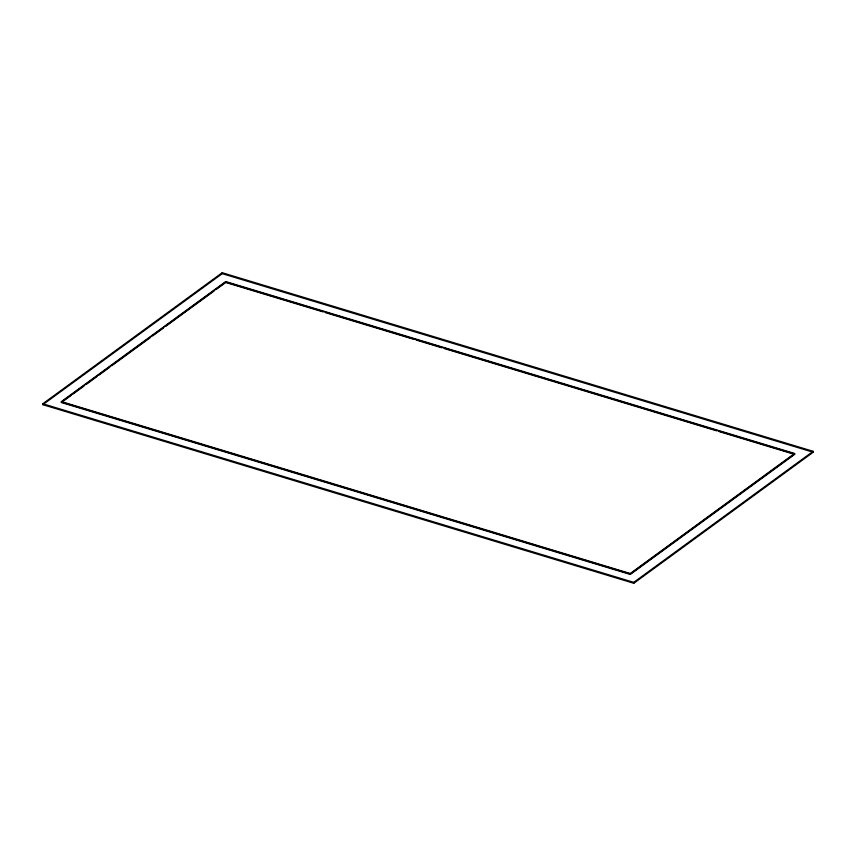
<?xml version="1.0" encoding="UTF-8"?>
<svg xmlns="http://www.w3.org/2000/svg" width="856" height="856" viewBox="0 0 856 856"><rect width="100%" height="100%" fill="white"/><g stroke="black" fill="none" stroke-linecap="round" stroke-linejoin="round"><path stroke-width="1.28" d="M42.8 403.765L222.196 272.722L813.168 451.315L813.2 452.236L633.804 583.278L42.832 404.685L42.8 403.765L633.772 582.348L813.168 451.315M42.832 404.685L222.228 273.653L813.2 452.236M61.375 401.592L225.706 281.56L794.593 453.477L794.625 454.408L630.294 574.44L61.407 402.523L61.375 401.592L630.262 573.509L794.593 453.477M61.407 402.523L71.069 395.461M73.22 393.899L83.963 386.045M86.114 384.483L96.856 376.629M98.996 375.067L109.739 367.224M111.89 365.651L150.56 337.414M152.7 335.841L163.442 327.998M165.593 326.425L213.925 291.126M216.076 289.553L225.738 282.491L322.894 311.851M325.451 312.622L413.662 339.286M416.219 340.057L441.782 347.782M444.339 348.553L716.643 430.836M719.201 431.606L794.625 454.408M633.772 582.348L633.804 583.278M630.262 573.509L630.294 574.44M225.706 281.56L225.738 282.491M222.196 272.722L222.228 273.653M225.727 282.031L61.397 402.063L630.273 573.969L794.603 453.937L225.727 282.031"/></g></svg>
